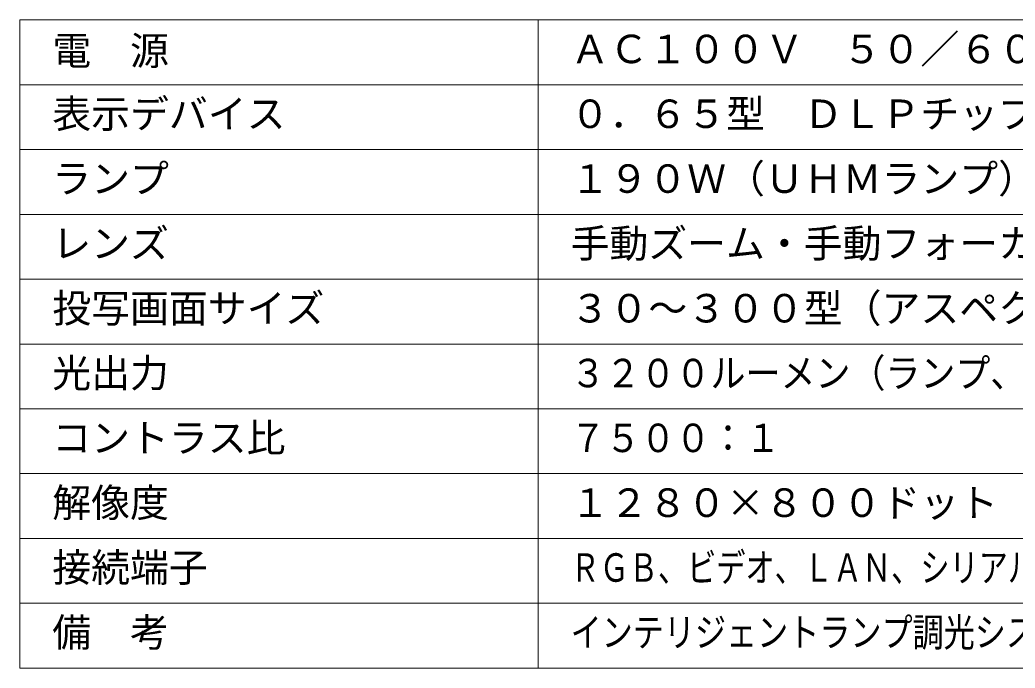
# Model space of a CAD drawing. Units: millimetres, scale not verified. Extents: x -63 to 62, y -56 to 57.
# Drawn here: x -62.5 to 14.3, y -56.5 to -6.5 of the extents above; entities that cross this region are included whole.
import ezdxf
from ezdxf.enums import TextEntityAlignment as Align

# ---------------------------------------------------------------- set-up
doc = ezdxf.new("R2010")
doc.units = ezdxf.units.MM
doc.header["$LTSCALE"] = 0.125
doc.layers.add('0-2_WAKU', color=1, linetype='Continuous', lineweight=18)
doc.layers.add('0-3_MOJI1', color=7, linetype='Continuous')
doc.styles.add('ＭＳ ゴシック', font='')
doc.styles.get('ＭＳ ゴシック').set_extended_font_data('MS Gothic')

msp = doc.modelspace()

# ---------------------------------------------------------------- linework, layer by layer
at = {"layer": '0-2_WAKU', "color": 4}
for p, q in [((62.4799, -6.4572), (-62.5201, -6.4572)), ((-62.5201, -6.4572), (-62.5201, -56.4572)), ((-22.5201, -56.4572), (-22.5201, -6.4572)), ((-62.5201, -56.4572), (62.4799, -56.4572))]:
    msp.add_line(p, q, dxfattribs=at)
at = {"layer": '0-2_WAKU'}
for p, q in [((-62.5201, -11.4572), (62.4799, -11.4572)), ((-62.5201, -16.4572), (62.4799, -16.4572)), ((-62.5201, -21.4572), (62.4799, -21.4572)), ((-62.5201, -26.4572), (62.4799, -26.4572)), ((-62.5201, -31.4572), (62.4799, -31.4572)), ((-62.5201, -36.4572), (62.4799, -36.4572)), ((-62.5201, -41.4572), (62.4799, -41.4572)), ((-62.5201, -46.4572), (62.4799, -46.4572)), ((-62.5201, -51.4572), (62.4799, -51.4572))]:
    msp.add_line(p, q, dxfattribs=at)

# ---------------------------------------------------------------- texts
at = {"layer": '0-3_MOJI1', "style": 'ＭＳ ゴシック'}
for s, p in [('電\u3000源', (-60.0201, -10.5892)), ('ＡＣ１００Ｖ\u3000５０／６０Ｈｚ', (-20.0201, -10.4572)), ('表示デバイス', (-60.0201, -15.4572)), ('０．６５型\u3000ＤＬＰチップ１枚\u3000ＤＬＰ方式', (-20.0201, -15.4572)), ('ランプ', (-60.0201, -20.4572)), ('１９０Ｗ（ＵＨＭランプ）\u3000', (-20.0201, -20.4572)), ('レンズ', (-60.0201, -25.4572)), ('手動ズーム・手動フォーカス方式', (-20.0201, -25.4572)), ('投写画面サイズ', (-60.0201, -30.4572)), ('３０～３００型（アスペクト比１６：１０時）', (-20.0201, -30.4572)), ('光出力', (-60.0201, -35.4572)), ('コントラス比', (-60.0201, -40.4572)), ('解像度', (-60.0201, -45.4572)), ('１２８０×８００ドット', (-20.0201, -45.4572)), ('接続端子', (-60.0201, -50.4572)), ('備\u3000考\u3000', (-60.0201, -55.4572))]:
    msp.add_text(s, height=2.199, dxfattribs=at).set_placement(p, align=Align.BOTTOM_LEFT)
for s, width, p in [('３２００ルーメン（ランプ、ハイモード時）', 0.9, (-20.0201, -35.4572)), ('７５００：１', 0.9, (-20.0201, -40.4572)), ('ＲＧＢ、ビデオ、ＬＡＮ、シリアル制御、ＨＤＭＩ、モニターアウト', 0.75, (-20.0201, -50.4572)), ('インテリジェントランプ調光システム搭載、８Ｗスピーカ搭載', 0.8, (-20.0201, -55.4572))]:
    msp.add_text(s, height=2.199, dxfattribs=dict(at, width=width)).set_placement(p, align=Align.BOTTOM_LEFT)

doc.saveas('drawing.dxf')
